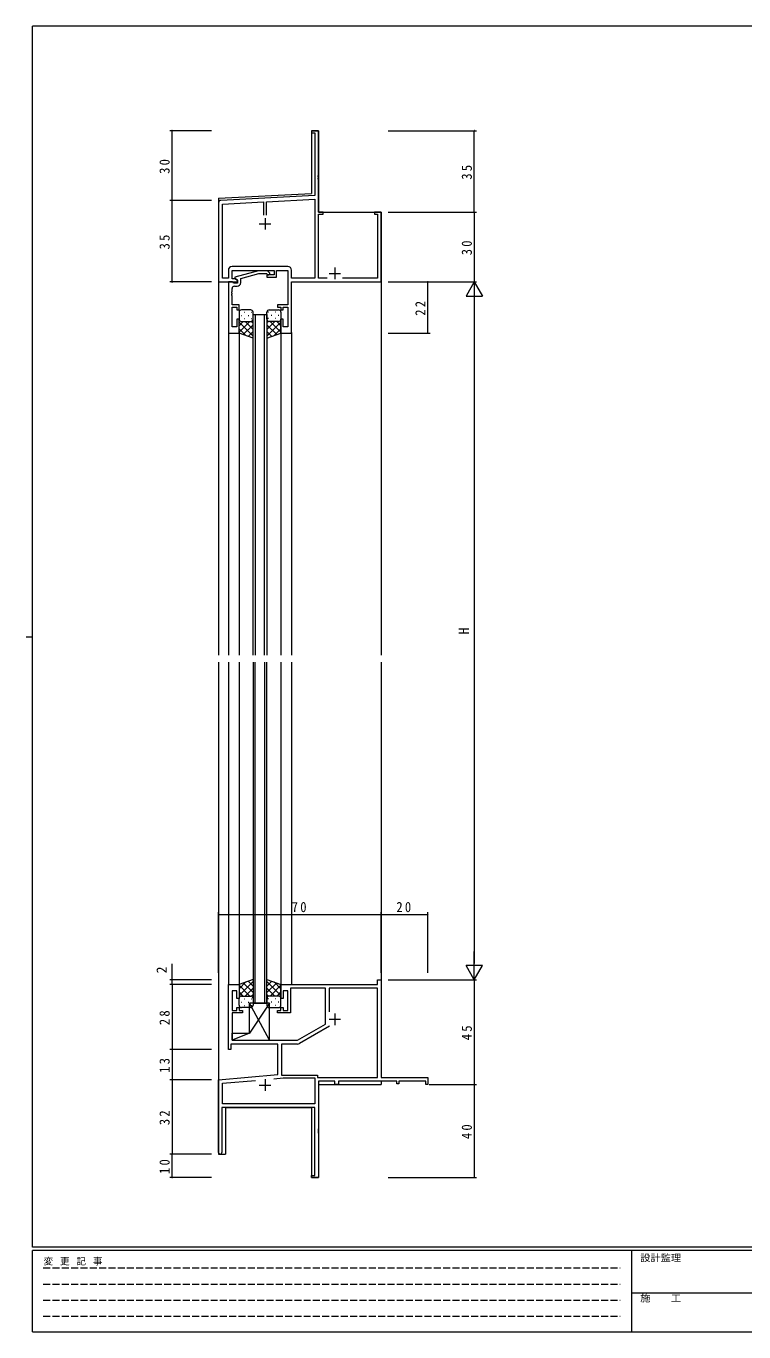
# Model space of a CAD drawing. Units: millimetres on the paper. Extents: x -420 to 373, y -297 to 267.
# Drawn here: x -420 to -112, y -297 to 264 of the extents above; entities that cross this region are included whole.
import ezdxf
from ezdxf.enums import TextEntityAlignment as Align

# ---------------------------------------------------------------- set-up
doc = ezdxf.new("R2010")
doc.units = ezdxf.units.MM
doc.linetypes.add('DASHED3', pattern=[4, 3, -1])
for name, color, linetype, lineweight in [('0-1_YKK_ZWAK', 7, 'Continuous', 9), ('0-3_YKK_11', 7, 'Continuous', 9), ('0-4_YKK_12', 2, 'Continuous', 9), ('0-5_YKK_13', 4, 'Continuous', 9), ('0-6_YKK_D', 6, 'Continuous', 9)]:
    doc.layers.add(name, color=color, linetype=linetype, lineweight=lineweight)
doc.styles.add('ＭＳ ゴシック', font='')
doc.styles.get('ＭＳ ゴシック').set_extended_font_data('MS Gothic')

msp = doc.modelspace()

# ---------------------------------------------------------------- linework, layer by layer
at = {"layer": '0-1_YKK_ZWAK'}
for p, q in [((-417.7, -260.6), (-417.7, 264.4)), ((352.3, 264.4), (-417.7, 264.4)), ((-420.5, 1.9), (-417.7, 1.9)), ((352.3, -260.6), (-417.7, -260.6)), ((-417.7, -297), (-417.7, -262)), ((314.5, -262), (-417.7, -262)), ((-160.1, -262), (-160.1, -297)), ((-160.1, -280.199), (-31.3, -280.199)), ((-417.7, -297), (314.5, -297))]:
    msp.add_line(p, q, dxfattribs=at)
at = {"layer": '0-1_YKK_ZWAK', "linetype": 'DASHED3'}
for p, q in [((-413.101, -269.512), (-164.909, -269.512)), ((-413.101, -276.441), (-164.909, -276.441)), ((-413.101, -283.37), (-164.909, -283.37)), ((-413.101, -290.298), (-164.909, -290.298))]:
    msp.add_line(p, q, dxfattribs=at)
at = {"layer": '0-3_YKK_11'}
for p, q in [((-297.7, 219.4), (-297.7, 218.5)), ((-294.7, 219.4), (-297.7, 219.4)), ((-294.7, 200.358), (-294.7, 219.4)), ((-297.7, 218.5), (-296.33, 218.5)), ((-296.33, 218.5), (-296.33, 191.568)), ((-294.82, 200.175), (-294.7, 200.358)), ((-294.82, 199.625), (-294.82, 200.175)), ((-294.7, 199.442), (-294.82, 199.625)), ((-294.82, 199.175), (-294.7, 199.358)), ((-294.82, 198.625), (-294.82, 199.175)), ((-294.7, 198.442), (-294.82, 198.625)), ((-294.7, 199.358), (-294.7, 199.442)), ((-294.7, 184.4), (-294.7, 198.442)), ((-296.33, 191.568), (-336.752, 189.45)), ((-337.7, 188.451), (-337.7, 154.4)), ((-336.07, 187.853), (-318.35, 188.782)), ((-336.07, 156.03), (-336.07, 187.853)), ((-318.35, 188.782), (-318.35, 183.1)), ((-317.05, 188.85), (-296.33, 189.936)), ((-317.05, 183.1), (-317.05, 188.85)), ((-317.05, 183.1), (-317.05, 188.85)), ((-296.33, 189.936), (-296.33, 156.03)), ((-317.7, 181.9), (-317.7, 176.9)), ((-292.7, 184.4), (-294.7, 184.4)), ((-294.7, 183.5), (-292.7, 183.5)), ((-294.7, 156.03), (-294.7, 183.5)), ((-292.7, 183.5), (-292.7, 184.4)), ((-270.7, 184.4), (-270.7, 183.5)), ((-267.7, 184.4), (-270.7, 184.4)), ((-270.7, 183.5), (-269.33, 183.5)), ((-269.33, 183.5), (-269.33, 156.03)), ((-267.7, 154.4), (-267.7, 184.4)), ((-320.2, 179.4), (-315.2, 179.4)), ((-333.5, 159.43), (-333.5, 156.03)), ((-307.9, 161.03), (-331.9, 161.03)), ((-331.87, 159.4), (-313.8, 159.4)), ((-331.87, 155.7), (-331.87, 159.4)), ((-320.597, 159.2), (-330.7, 156.493)), ((-328.2, 155.92), (-320.439, 158)), ((-316.651, 159.2), (-320.597, 159.2)), ((-320.439, 158), (-317.149, 158)), ((-317.149, 158), (-316.724, 157.576)), ((-317, 157.4), (-317, 156.4)), ((-313.8, 157.4), (-317, 157.4)), ((-315.876, 158.424), (-316.651, 159.2)), ((-313.8, 159.4), (-313.8, 157.4)), ((-312.8, 159.4), (-307.93, 159.4)), ((-312.8, 156.4), (-312.8, 159.4)), ((-307.93, 159.4), (-307.93, 144.6)), ((-306.3, 156.03), (-306.3, 159.43)), ((-290.2, 158.1), (-285.2, 158.1)), ((-287.7, 160.6), (-287.7, 155.6)), ((-337.7, 154.4), (-329.5, 154.4)), ((-333.5, 156.03), (-336.07, 156.03)), ((-331.8, 154.4), (-333.5, 154.4)), ((-333.5, 154.4), (-333.5, 132.4)), ((-330.366, 155.7), (-331.87, 155.7)), ((-331.87, 150.358), (-331.87, 151.6)), ((-331.5, 154.1), (-331.8, 154.4)), ((-331.3, 153.9), (-331.5, 154.1)), ((-329.5, 153.9), (-331.3, 153.9)), ((-330.87, 152.6), (-329.7, 152.6)), ((-330.7, 156.493), (-330.7, 155.893)), ((-330.7, 155.893), (-329.5, 155.2)), ((-329.5, 155.2), (-330.366, 155.7)), ((-329.5, 154.4), (-329.5, 155.2)), ((-329.5, 155.2), (-329.5, 153.9)), ((-328.2, 154.1), (-328.2, 155.92)), ((-317, 156.4), (-312.8, 156.4)), ((-296.33, 156.03), (-306.3, 156.03)), ((-306.3, 154.4), (-267.7, 154.4)), ((-306.3, 132.4), (-306.3, 154.4)), ((-291.05, 156.03), (-294.7, 156.03)), ((-269.33, 156.03), (-284.35, 156.03)), ((-331.99, 150.175), (-331.87, 150.358)), ((-331.99, 149.625), (-331.99, 150.175)), ((-331.87, 149.442), (-331.99, 149.625)), ((-331.99, 149.175), (-331.87, 149.358)), ((-331.99, 148.625), (-331.99, 149.175)), ((-331.87, 148.442), (-331.99, 148.625)), ((-331.87, 149.358), (-331.87, 149.442)), ((-331.87, 144.6), (-331.87, 148.442)), ((-328.9, 144.6), (-331.87, 144.6)), ((-331.87, 143.6), (-329.9, 143.6)), ((-331.87, 135.1), (-331.87, 143.6)), ((-329.9, 143.6), (-329.9, 142.4)), ((-329.9, 142.4), (-328.9, 142.4)), ((-328.9, 142.4), (-328.9, 144.6)), ((-312.4, 144.6), (-312.4, 143.6)), ((-307.93, 144.6), (-312.4, 144.6)), ((-312.4, 143.6), (-310.9, 143.6)), ((-310.9, 143.6), (-310.9, 142.4)), ((-310.9, 142.4), (-309.9, 142.4)), ((-309.9, 143.6), (-307.93, 143.6)), ((-309.9, 142.4), (-309.9, 143.6)), ((-307.93, 143.6), (-307.93, 135.1)), ((-329.9, 135.1), (-331.87, 135.1)), ((-329.9, 138.4), (-329.9, 135.1)), ((-328.9, 138.4), (-329.9, 138.4)), ((-328.9, 132.4), (-328.9, 138.4)), ((-310.9, 138.4), (-310.9, 132.4)), ((-309.9, 138.4), (-310.9, 138.4)), ((-309.9, 135.1), (-309.9, 138.4)), ((-307.93, 135.1), (-309.9, 135.1)), ((-333.5, 132.4), (-328.9, 132.4)), ((-310.9, 132.4), (-306.3, 132.4)), ((-269.33, -145.6), (-267.7, -145.6)), ((-269.33, -147.6), (-269.33, -145.6)), ((-267.7, -145.6), (-267.7, -187.6)), ((-333.5, -147.6), (-328.9, -147.6)), ((-333.5, -175.6), (-333.5, -147.6)), ((-331.87, -150.3), (-331.87, -158.8)), ((-329.9, -150.3), (-331.87, -150.3)), ((-329.9, -153.6), (-329.9, -150.3)), ((-328.9, -147.6), (-328.9, -153.6)), ((-310.9, -147.6), (-269.33, -147.6)), ((-310.9, -153.6), (-310.9, -147.6)), ((-309.9, -150.3), (-309.9, -153.6)), ((-307.9, -150.3), (-309.9, -150.3)), ((-307.9, -158.8), (-307.9, -150.3)), ((-306.7, -149.23), (-306.7, -159.8)), ((-291.7, -149.23), (-306.7, -149.23)), ((-291.7, -164.672), (-291.7, -149.23)), ((-290.07, -149.23), (-290.07, -159.407)), ((-269.33, -149.23), (-290.07, -149.23)), ((-269.33, -187.6), (-269.33, -149.23)), ((-328.9, -153.6), (-329.9, -153.6)), ((-309.9, -153.6), (-310.9, -153.6)), ((-331.87, -158.8), (-329.9, -158.8)), ((-331.87, -159.8), (-331.87, -171.6)), ((-327.4, -159.8), (-331.87, -159.8)), ((-329.9, -157.6), (-328.9, -157.6)), ((-329.9, -158.8), (-329.9, -157.6)), ((-328.9, -157.6), (-328.9, -158.8)), ((-328.9, -158.8), (-327.4, -158.8)), ((-327.4, -158.8), (-327.4, -159.8)), ((-312.4, -158.8), (-310.9, -158.8)), ((-312.4, -159.8), (-312.4, -158.8)), ((-306.7, -159.8), (-312.4, -159.8)), ((-310.9, -157.6), (-309.9, -157.6)), ((-310.9, -158.8), (-310.9, -157.6)), ((-309.9, -157.6), (-309.9, -158.8)), ((-309.9, -158.8), (-307.9, -158.8)), ((-290.2, -162.6), (-285.2, -162.6)), ((-287.7, -160.1), (-287.7, -165.1)), ((-303.7, -171.6), (-291.7, -164.672)), ((-289.958, -165.548), (-302.892, -173.016)), ((-289.958, -165.548), (-302.892, -173.016)), ((-332.5, -173.23), (-332.5, -175.6)), ((-312.2, -173.23), (-332.5, -173.23)), ((-331.87, -171.6), (-303.7, -171.6)), ((-312.2, -186.369), (-312.2, -173.23)), ((-310.57, -173.23), (-310.57, -186.6)), ((-303.692, -173.23), (-310.57, -173.23)), ((-332.5, -175.6), (-333.5, -175.6)), ((-337.7, -188.6), (-312.2, -186.369)), ((-337.7, -219.9), (-337.7, -188.6)), ((-336.07, -190.094), (-321.853, -188.85)), ((-336.07, -198.97), (-336.07, -190.094)), ((-317.7, -188.4), (-317.7, -193.4)), ((-313.966, -188.16), (-309.854, -187.8)), ((-313.966, -188.16), (-309.854, -187.8)), ((-310.57, -186.6), (-295.13, -186.6)), ((-309.854, -187.8), (-296.33, -187.8)), ((-296.33, -187.8), (-296.33, -198.97)), ((-295.13, -186.6), (-295.13, -187.6)), ((-295.13, -187.6), (-269.33, -187.6)), ((-294.7, -189.23), (-294.7, -209.642)), ((-287.7, -189.23), (-294.7, -189.23)), ((-287.7, -190.6), (-287.7, -189.23)), ((-286.07, -190.6), (-287.7, -190.6)), ((-286.07, -189.23), (-286.07, -190.6)), ((-261, -189.23), (-286.07, -189.23)), ((-267.7, -187.6), (-247.7, -187.6)), ((-261, -190.4), (-261, -189.23)), ((-260.2, -190.4), (-261, -190.4)), ((-260.2, -189.23), (-260.2, -190.4)), ((-248.6, -189.23), (-260.2, -189.23)), ((-248.6, -190.6), (-248.6, -189.23)), ((-247.7, -190.6), (-248.6, -190.6)), ((-247.7, -187.6), (-247.7, -190.6)), ((-320.2, -190.9), (-315.2, -190.9)), ((-336.3, -200.6), (-336.3, -219.9)), ((-296.33, -200.6), (-336.3, -200.6)), ((-296.33, -198.97), (-336.07, -198.97)), ((-296.33, -229.7), (-296.33, -200.6)), ((-294.7, -209.642), (-294.82, -209.825)), ((-294.82, -209.825), (-294.82, -210.375)), ((-294.82, -210.375), (-294.7, -210.558)), ((-294.7, -210.642), (-294.82, -210.825)), ((-294.82, -210.825), (-294.82, -211.375)), ((-294.82, -211.375), (-294.7, -211.558)), ((-294.7, -210.558), (-294.7, -210.642)), ((-294.7, -211.558), (-294.7, -230.6)), ((-297.7, -229.7), (-296.33, -229.7)), ((-297.7, -230.6), (-297.7, -229.7)), ((-294.7, -230.6), (-297.7, -230.6))]:
    msp.add_line(p, q, dxfattribs=at)
for centre, radius, start, end in [((-336.7, 188.451), 1, 93.00002, 180), ((-331.9, 159.43), 1.6, 90, 179.99998), ((-316.3, 158), 0.6, 224.99998, 45), ((-307.9, 159.43), 1.6, 0, 89.99998), ((-330.87, 151.6), 1, 90, 179.99998), ((-329.7, 154.1), 1.5, 270, 359.99998), ((-303.692, -171.63), 1.6, 269.99997, 299.99997), ((-337, -219.9), 0.7, 179.99998, 0)]:
    msp.add_arc(centre, radius, start, end, dxfattribs=at)
at = {"layer": '0-4_YKK_12'}
for p, q in [((-297.7, 219.4), (-294.7, 219.4)), ((-297.7, 219.4), (-297.7, 192.496)), ((-337.7, 190.4), (-297.7, 192.496)), ((-337.7, 190.4), (-337.7, -6.1)), ((-267.7, 184.4), (-267.7, -6.1)), ((-267.7, 184.4), (-267.7, 170.699)), ((-322.9, 140.401), (-316.9, 140.401)), ((-322.9, -6.1), (-322.9, 140.401)), ((-321.9, 140.401), (-321.9, -6.1)), ((-317.9, -6.1), (-317.9, 140.401)), ((-316.9, 140.401), (-316.9, -6.1)), ((-333.5, 132.7), (-333.5, -6.1)), ((-328.9, 132.9), (-328.9, -6.1)), ((-310.9, 132.7), (-310.9, -6.1)), ((-306.3, 132.7), (-306.3, -6.1)), ((-337.7, -9.1), (-337.7, -220.6)), ((-333.5, -9.1), (-333.5, -147.9)), ((-328.9, -9.1), (-328.9, -148.1)), ((-322.9, -9.1), (-322.9, -155.601)), ((-321.9, -155.601), (-321.9, -9.1)), ((-317.9, -9.1), (-317.9, -155.601)), ((-316.9, -155.601), (-316.9, -9.1)), ((-310.9, -9.1), (-310.9, -147.9)), ((-306.3, -9.1), (-306.3, -147.6)), ((-267.7, -9.1), (-267.7, -187.3)), ((-322.9, -155.601), (-316.9, -155.601)), ((-294.7, -190.6), (-294.7, -230.6)), ((-294.7, -190.6), (-267.7, -190.6)), ((-267.7, -189.23), (-267.7, -190.6)), ((-334.7, -200.6), (-334.7, -220.6)), ((-337.7, -220.6), (-334.7, -220.6))]:
    msp.add_line(p, q, dxfattribs=at)
for points in [[(-294.7, 219.4), (-294.7, 184.4), (-267.7, 184.4)], [(-334.7, -200.6), (-297.7, -200.6), (-297.7, -230.6), (-294.7, -230.6)]]:
    msp.add_lwpolyline(points, dxfattribs=at)
at = {"layer": '0-5_YKK_13'}
for p, q in [((-328.9, 141.4), (-328.9, 138.4)), ((-323.9, 142.4), (-327.9, 142.4)), ((-326.565, 141.452), (-326.365, 141.452)), ((-323.535, 141.452), (-323.335, 141.452)), ((-322.9, 138.4), (-322.9, 141.4)), ((-316.9, 138.4), (-316.9, 141.4)), ((-316.265, 141.452), (-316.465, 141.452)), ((-315.9, 142.4), (-311.9, 142.4)), ((-313.235, 141.452), (-313.435, 141.452)), ((-310.9, 141.4), (-310.9, 138.4)), ((-328.9, 132.4), (-328.9, 138.4)), ((-327.108, 137.4), (-328.9, 135.608)), ((-324.28, 137.4), (-328.9, 132.78)), ((-328.9, 137.132), (-322.9, 131.132)), ((-327.98, 140.037), (-327.78, 140.037)), ((-327.9, 137.4), (-324.3, 137.4)), ((-327.5, 137.4), (-323.9, 137.4)), ((-322.9, 135.951), (-327.096, 131.756)), ((-326.565, 138.622), (-326.365, 138.622)), ((-326.34, 137.4), (-322.9, 133.96)), ((-324.95, 140.037), (-324.75, 140.037)), ((-323.568, 137.457), (-322.9, 136.789)), ((-323.535, 138.622), (-323.335, 138.622)), ((-322.9, 130.257), (-322.9, 138.4)), ((-316.9, 138.4), (-316.9, 130.257)), ((-316.232, 137.457), (-316.9, 136.789)), ((-313.46, 137.4), (-316.9, 133.96)), ((-310.9, 137.132), (-316.9, 131.132)), ((-316.9, 135.951), (-312.704, 131.756)), ((-316.265, 138.622), (-316.465, 138.622)), ((-312.3, 137.4), (-315.9, 137.4)), ((-315.52, 137.4), (-310.9, 132.78)), ((-311.9, 137.4), (-315.5, 137.4)), ((-314.85, 140.037), (-315.05, 140.037)), ((-313.235, 138.622), (-313.435, 138.622)), ((-312.692, 137.4), (-310.9, 135.608)), ((-311.82, 140.037), (-312.02, 140.037)), ((-310.9, 132.4), (-310.9, 138.4)), ((-328.9, 134.303), (-325.939, 131.343)), ((-322.9, 130.257), (-328.9, 132.4)), ((-322.9, 133.123), (-325.012, 131.011)), ((-316.9, 133.123), (-314.788, 131.011)), ((-316.9, 130.257), (-310.9, 132.4)), ((-310.9, 134.303), (-313.861, 131.343)), ((-322.9, -145.457), (-328.9, -147.6)), ((-322.9, -145.457), (-322.9, -153.6)), ((-316.9, -153.6), (-316.9, -145.457)), ((-316.9, -145.457), (-310.9, -147.6)), ((-328.9, -152.332), (-322.9, -146.332)), ((-328.9, -149.503), (-325.939, -146.543)), ((-328.9, -147.6), (-328.9, -153.6)), ((-324.28, -152.6), (-328.9, -147.98)), ((-327.108, -152.6), (-328.9, -150.808)), ((-322.9, -151.151), (-327.096, -146.956)), ((-326.34, -152.6), (-322.9, -149.16)), ((-322.9, -148.323), (-325.012, -146.211)), ((-316.9, -148.323), (-314.788, -146.211)), ((-310.9, -152.332), (-316.9, -146.332)), ((-316.9, -151.151), (-312.704, -146.956)), ((-313.46, -152.6), (-316.9, -149.16)), ((-315.52, -152.6), (-310.9, -147.98)), ((-310.9, -149.503), (-313.861, -146.543)), ((-312.692, -152.6), (-310.9, -150.808)), ((-310.9, -147.6), (-310.9, -153.6)), ((-328.9, -156.6), (-328.9, -153.6)), ((-327.98, -155.237), (-327.78, -155.237)), ((-327.9, -152.6), (-324.3, -152.6)), ((-327.5, -152.6), (-323.9, -152.6)), ((-326.565, -153.822), (-326.365, -153.822)), ((-326.565, -156.652), (-326.365, -156.652)), ((-324.95, -155.237), (-324.75, -155.237)), ((-315.87, -155.6), (-324.37, -168.6)), ((-315.87, -171.6), (-324.37, -155.6)), ((-324.37, -168.6), (-324.37, -155.6)), ((-323.568, -152.657), (-322.9, -151.989)), ((-323.535, -153.822), (-323.335, -153.822)), ((-323.535, -156.652), (-323.335, -156.652)), ((-322.9, -153.6), (-322.9, -156.6)), ((-316.232, -152.657), (-316.9, -151.989)), ((-316.9, -153.6), (-316.9, -156.6)), ((-316.265, -153.822), (-316.465, -153.822)), ((-316.265, -156.652), (-316.465, -156.652)), ((-312.3, -152.6), (-315.9, -152.6)), ((-311.9, -152.6), (-315.5, -152.6)), ((-314.85, -155.237), (-315.05, -155.237)), ((-313.235, -153.822), (-313.435, -153.822)), ((-313.235, -156.652), (-313.435, -156.652)), ((-311.82, -155.237), (-312.02, -155.237)), ((-310.9, -156.6), (-310.9, -153.6)), ((-323.9, -157.6), (-327.9, -157.6)), ((-315.9, -157.6), (-311.9, -157.6)), ((-324.37, -168.6), (-331.87, -171.6)), ((-331.87, -168.6), (-324.37, -168.6)), ((-331.87, -171.6), (-331.87, -168.6)), ((-331.87, -171.6), (-315.87, -171.6))]:
    msp.add_line(p, q, dxfattribs=at)
msp.add_lwpolyline([(-315.87, -171.6), (-315.87, -155.6), (-324.37, -155.6)], dxfattribs=at)
for centre, start, end in [((-327.9, 141.4), 90, 180), ((-323.9, 141.4), 0, 90), ((-315.9, 141.4), 90, 180), ((-311.9, 141.4), 0, 90), ((-327.9, 138.4), 180, 270), ((-327.9, 138.4), 180, 270), ((-323.9, 138.4), 270, 0), ((-323.9, 138.4), 270, 0), ((-315.9, 138.4), 180, 270), ((-315.9, 138.4), 180, 270), ((-311.9, 138.4), 270, 0), ((-311.9, 138.4), 270, 0), ((-327.9, -153.6), 89.99998, 179.99998), ((-327.9, -153.6), 89.99998, 179.99998), ((-327.9, -156.6), 179.99998, 269.99998), ((-323.9, -153.6), 359.99998, 89.99998), ((-323.9, -153.6), 359.99998, 89.99998), ((-323.9, -156.6), 269.99998, 359.99998), ((-315.9, -153.6), 89.99998, 179.99998), ((-315.9, -153.6), 89.99998, 179.99998), ((-315.9, -156.6), 179.99998, 269.99998), ((-311.9, -153.6), 359.99998, 89.99998), ((-311.9, -153.6), 359.99998, 89.99998), ((-311.9, -156.6), 269.99998, 359.99998)]:
    msp.add_arc(centre, 1, start, end, dxfattribs=at)
at = {"layer": '0-6_YKK_D'}
for p, q in [((-340.7, 219.4), (-358.7, 219.4)), ((-357.7, 189.4), (-357.7, 219.4)), ((-264.7, 219.4), (-226.7, 219.4)), ((-227.7, 184.4), (-227.7, 219.4)), ((-340.7, 189.4), (-358.7, 189.4)), ((-340.7, 189.4), (-358.7, 189.4)), ((-357.7, 154.4), (-357.7, 189.4)), ((-264.7, 184.4), (-226.7, 184.4)), ((-264.7, 184.4), (-226.7, 184.4)), ((-227.7, 184.4), (-227.7, 154.4)), ((-340.7, 154.4), (-358.7, 154.4)), ((-264.7, 154.4), (-246.7, 154.4)), ((-264.7, 154.4), (-226.7, 154.4)), ((-264.7, 154.4), (-226.7, 154.4)), ((-247.7, 132.4), (-247.7, 154.4)), ((-227.7, 154.4), (-231.2, 148.338)), ((-227.7, 154.4), (-227.7, 142.276)), ((-227.7, 154.4), (-224.2, 148.338)), ((-231.2, 148.338), (-224.2, 148.338)), ((-227.7, 147.4), (-227.7, -138.6)), ((-264.7, 132.4), (-246.7, 132.4)), ((-337.7, -142.6), (-337.7, -116.6)), ((-337.7, -117.6), (-267.7, -117.6)), ((-267.7, -142.6), (-267.7, -116.6)), ((-267.7, -142.6), (-267.7, -116.6)), ((-267.7, -117.6), (-247.7, -117.6)), ((-247.7, -142.6), (-247.7, -116.6)), ((-227.7, -145.6), (-227.7, -133.476)), ((-357.7, -145.6), (-357.7, -138.7)), ((-224.2, -139.538), (-231.2, -139.538)), ((-227.7, -145.6), (-231.2, -139.538)), ((-227.7, -145.6), (-224.2, -139.538)), ((-340.7, -145.6), (-358.7, -145.6)), ((-357.7, -147.6), (-357.7, -145.6)), ((-264.7, -145.6), (-226.7, -145.6)), ((-264.7, -145.6), (-226.7, -145.6)), ((-227.7, -145.6), (-227.7, -190.6)), ((-340.7, -147.6), (-358.7, -147.6)), ((-340.7, -147.6), (-358.7, -147.6)), ((-357.7, -147.6), (-357.7, -175.6)), ((-340.7, -175.6), (-358.7, -175.6)), ((-340.7, -175.6), (-358.7, -175.6)), ((-357.7, -175.6), (-357.7, -188.6)), ((-340.7, -188.6), (-358.7, -188.6)), ((-340.7, -188.6), (-358.7, -188.6)), ((-357.7, -188.6), (-357.7, -220.6)), ((-247.15, -190.6), (-226.7, -190.6)), ((-246.15, -190.6), (-226.7, -190.6)), ((-227.7, -190.6), (-227.7, -230.6)), ((-340.7, -220.6), (-358.7, -220.6)), ((-340.7, -220.6), (-358.7, -220.6)), ((-357.7, -230.6), (-357.7, -220.6)), ((-340.7, -230.6), (-358.7, -230.6)), ((-264.7, -230.6), (-226.7, -230.6))]:
    msp.add_line(p, q, dxfattribs=at)
for centre, start, end in [((-357.7, 219.4), 90, 270), ((-357.7, 219.4), 270, 90), ((-227.7, 219.4), 90, 270), ((-227.7, 219.4), 270, 90), ((-357.7, 189.4), 90, 270), ((-357.7, 189.4), 90, 270), ((-357.7, 189.4), 270, 90), ((-357.7, 189.4), 270, 90), ((-227.7, 184.4), 90, 270), ((-227.7, 184.4), 90, 270), ((-227.7, 184.4), 270, 90), ((-227.7, 184.4), 270, 90), ((-357.7, 154.4), 90, 270), ((-357.7, 154.4), 270, 90), ((-247.7, 154.4), 90, 270), ((-247.7, 154.4), 270, 90), ((-247.7, 132.4), 90, 270), ((-247.7, 132.4), 270, 90), ((-337.7, -117.6), 0, 180), ((-337.7, -117.6), 180, 0), ((-267.7, -117.6), 0, 180), ((-267.7, -117.6), 0, 180), ((-267.7, -117.6), 180, 0), ((-267.7, -117.6), 180, 0), ((-247.7, -117.6), 0, 180), ((-247.7, -117.6), 180, 0), ((-357.7, -145.6), 90, 270), ((-357.7, -145.6), 270, 90), ((-357.7, -147.6), 90, 270), ((-357.7, -147.6), 90, 270), ((-357.7, -147.6), 270, 90), ((-357.7, -147.6), 270, 90), ((-357.7, -175.6), 90, 270), ((-357.7, -175.6), 90, 270), ((-357.7, -175.6), 270, 90), ((-357.7, -175.6), 270, 90), ((-357.7, -188.6), 90, 270), ((-357.7, -188.6), 90, 270), ((-357.7, -188.6), 270, 90), ((-357.7, -188.6), 270, 90), ((-227.7, -190.6), 90, 270), ((-227.7, -190.6), 90, 270), ((-227.7, -190.6), 270, 90), ((-227.7, -190.6), 270, 90), ((-357.7, -220.6), 90, 270), ((-357.7, -220.6), 90, 270), ((-357.7, -220.6), 270, 90), ((-357.7, -220.6), 270, 90), ((-357.7, -230.6), 90, 270), ((-357.7, -230.6), 270, 90), ((-227.7, -230.6), 90, 270), ((-227.7, -230.6), 270, 90)]:
    msp.add_arc(centre, 0.106, start, end, dxfattribs=at)

# ---------------------------------------------------------------- texts
at = {"layer": '0-1_YKK_ZWAK', "style": 'ＭＳ ゴシック', "width": 1.1}
for s, p in [('設計監理', (-156.331, -267.533)), ('施\u3000\u3000工', (-156.331, -284.854))]:
    msp.add_text(s, height=2.933, dxfattribs=at).set_placement(p, align=Align.BOTTOM_LEFT)
at = {"layer": '0-1_YKK_ZWAK', "insert": (-412.986, -268.447), "char_height": 2.933, "attachment_point": 7, "style": 'ＭＳ ゴシック'}
msp.add_mtext('\\T1.16;変\\~更\\~記\\~事', dxfattribs=at)
at = {"layer": '0-6_YKK_D', "color": 3, "style": 'ＭＳ ゴシック'}
for s, p in [('H', (-228.7, 2.8)), ('2', (-358.7, -142.9))]:
    msp.add_text(s, height=4.399, rotation=90, dxfattribs=at).set_placement(p, align=Align.BOTTOM_LEFT)
at = {"layer": '0-6_YKK_D', "color": 3, "char_height": 4.399, "attachment_point": 7, "rotation": 90, "style": 'ＭＳ ゴシック'}
for s, insert in [('\\T1.36;\\W0.9;30', (-358.7, 200.88)), ('\\T1.36;\\W0.9;35', (-228.7, 198.38)), ('\\T1.36;\\W0.9;35', (-358.7, 168.38)), ('\\T1.36;\\W0.9;30', (-228.7, 165.88)), ('\\T1.36;\\W0.9;22', (-248.7, 139.88)), ('\\T1.36;\\W0.9;28', (-358.7, -165.12)), ('\\T1.36;\\W0.9;45', (-228.7, -171.62)), ('\\T1.36;\\W0.9;13', (-358.7, -185.62)), ('\\T1.36;\\W0.9;32', (-358.7, -208.12)), ('\\T1.36;\\W0.9;40', (-228.7, -214.12)), ('\\T1.36;\\W0.9;10', (-358.7, -229.12))]:
    msp.add_mtext(s, dxfattribs=dict(at, insert=insert))
at = {"layer": '0-6_YKK_D', "color": 3, "char_height": 4.399, "attachment_point": 7, "style": 'ＭＳ ゴシック'}
for s, insert in [('\\T1.36;\\W0.9;70', (-306.22, -116.6)), ('\\T1.36;\\W0.9;20', (-261.22, -116.6))]:
    msp.add_mtext(s, dxfattribs=dict(at, insert=insert))

doc.saveas('drawing.dxf')
